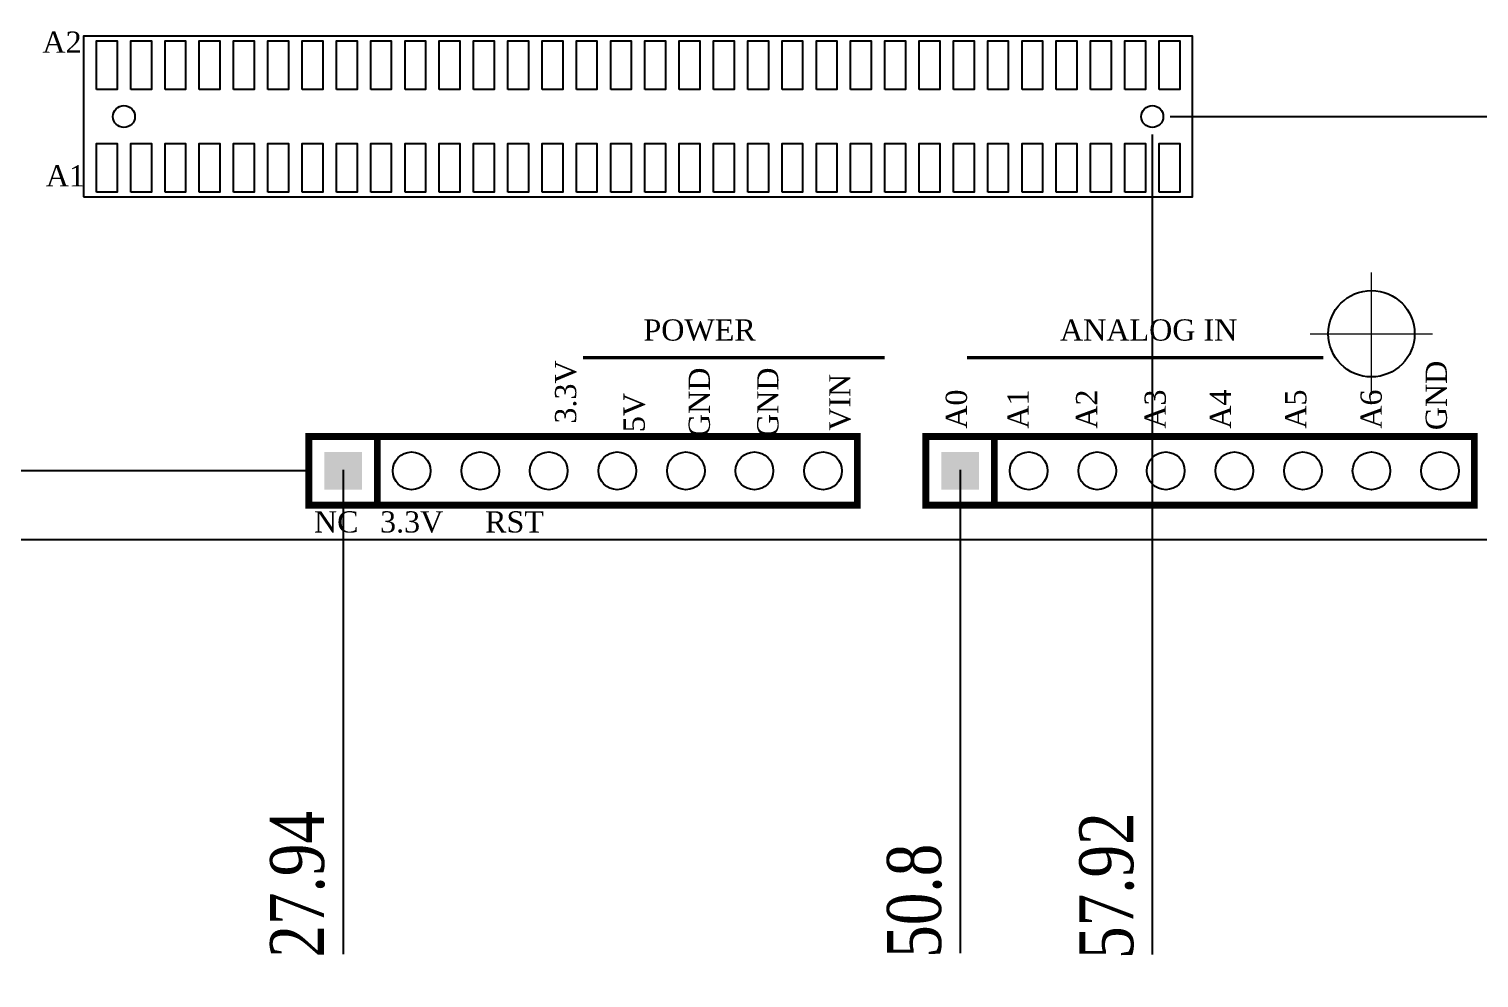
# Model space of a CAD drawing. Header units: millimetres. Extents: x 861 to 1253, y -31 to 249.
# Drawn here: x 910.4 to 990.9, y 70 to 122.7 of the extents above; entities that cross this region are included whole.
import ezdxf
from ezdxf.enums import TextEntityAlignment as Align

# ---------------------------------------------------------------- set-up
doc = ezdxf.new("R2010")
doc.units = ezdxf.units.MM
doc.header["$LTSCALE"] = 32.67
doc.header["$PDMODE"] = 3
doc.header["$PDSIZE"] = 0.3125
doc.linetypes.add('CENTER', pattern=[0.6, 0.375, -0.075, 0.075, -0.075])
doc.layers.get('0').update_dxf_attribs({"linetype": 'CONTINUOUS'})
doc.layers.get('Defpoints').update_dxf_attribs({"linetype": 'CONTINUOUS'})
for name, color, linetype in [('COMP_ART', 7, 'CONTINUOUS'), ('PACKAGE_GEOMETRY_SILKSCREEN_TOP', 7, 'CONTINUOUS'), ('PIN_TOP', 10, 'CONTINUOUS')]:
    doc.layers.add(name, color=color, linetype=linetype)
doc.layers.add('中心線2', color=1, linetype='CENTER', lineweight=15)
doc.layers.add('尺寸標柱線', color=3, linetype='CONTINUOUS', lineweight=15)
doc.styles.get("Standard").update_dxf_attribs({"font": 'times.ttf', "width": 0.8})
doc.dimstyles.new('ISO-25(2)', dxfattribs={"dimtxt": 3, "dimasz": 2.5, "dimexe": 1, "dimexo": 1, "dimgap": 1, "dimtad": 1, "dimlfac": 0.666667, "dimdsep": 46, "dimtxsty": 'Standard', "dimcen": 2.5, "dimclrd": 3, "dimclre": 3, "dimclrt": 2, "dimadec": 0, "dimazin": 2, "dimtfac": 1, "dimtmove": 0, "dimatfit": 3, "dimfxl": 0, "dimarcsym": 0})

# ---------------------------------------------------------------- blocks, each defined once
blk = doc.blocks.new('*D234')
at = {"layer": 'Defpoints', "color": 0}
for p in [(1038.309, 100.057), (885.909, 94.342), (1038.309, 80.086)]:
    blk.add_point(p, dxfattribs=at)
at = {"layer": '尺寸標柱線', "color": 3, "lineweight": -2}
blk.add_line((1038.309, 99.057), (1038.309, 71.664), dxfattribs=at)
at = {"layer": '尺寸標柱線', "color": 2, "insert": (1035.779, 75.375), "char_height": 3, "attachment_point": 5, "rotation": 90}
blk.add_mtext('101.6', dxfattribs=at)
blk = doc.blocks.new('SQUARE_109')
blk.add_solid([(0.0275, 0.0275), (0.0275, -0.0275), (-0.0275, 0.0275), (-0.0275, -0.0275)])
blk = doc.blocks.new('ROUND_110')
blk.add_circle((0, 0), 0.0275)
blk = doc.blocks.new('*D237')
at = {"layer": 'Defpoints', "color": 0}
for p in [(927.819, 99.2), (885.909, 94.342), (927.819, 80.052)]:
    blk.add_point(p, dxfattribs=at)
at = {"layer": '尺寸標柱線', "color": 3, "lineweight": -2}
blk.add_line((927.819, 98.2), (927.819, 71.278), dxfattribs=at)
at = {"layer": '尺寸標柱線', "color": 2, "insert": (925.289, 75.165), "char_height": 3, "attachment_point": 5, "rotation": 90}
blk.add_mtext('27.94', dxfattribs=at)
blk = doc.blocks.new('*D238')
at = {"layer": 'Defpoints', "color": 0}
for p in [(972.789, 117.847), (885.909, 94.342), (972.789, 79.921)]:
    blk.add_point(p, dxfattribs=at)
at = {"layer": '尺寸標柱線', "color": 3, "lineweight": -2}
blk.add_line((972.789, 116.847), (972.789, 71.265), dxfattribs=at)
at = {"layer": '尺寸標柱線', "color": 2, "insert": (970.259, 75.093), "char_height": 3, "attachment_point": 5, "rotation": 90}
blk.add_mtext('57.92', dxfattribs=at)
blk = doc.blocks.new('*D239')
at = {"layer": 'Defpoints', "color": 0}
for p in [(962.109, 99.2), (885.909, 94.342), (962.109, 78.165)]:
    blk.add_point(p, dxfattribs=at)
at = {"layer": '尺寸標柱線', "color": 3, "lineweight": -2}
blk.add_line((962.109, 98.2), (962.109, 71.337), dxfattribs=at)
at = {"layer": '尺寸標柱線', "color": 2, "insert": (959.579, 74.251), "char_height": 3, "attachment_point": 5, "rotation": 90}
blk.add_mtext('50.8', dxfattribs=at)
blk = doc.blocks.new('*D240')
at = {"layer": 'Defpoints', "color": 0}
for p in [(996.399, 99.2), (885.909, 94.342), (996.399, 79.921)]:
    blk.add_point(p, dxfattribs=at)
at = {"layer": '尺寸標柱線', "color": 3, "lineweight": -2}
blk.add_line((996.399, 98.2), (996.399, 71.216), dxfattribs=at)
at = {"layer": '尺寸標柱線', "color": 2, "insert": (993.869, 75.069), "char_height": 3, "attachment_point": 5, "rotation": 90}
blk.add_mtext('73.66', dxfattribs=at)
blk = doc.blocks.new('*D241')
at = {"layer": 'Defpoints', "color": 0}
for p in [(1034.499, 95.092), (885.909, 94.342), (1030.654, 79.919)]:
    blk.add_point(p, dxfattribs=at)
at = {"layer": '尺寸標柱線', "color": 3, "lineweight": -2}
for p, q in [((1034.499, 94.092), (1034.499, 89.919)), ((1034.499, 89.919), (1030.654, 84.919)), ((1030.654, 84.919), (1030.654, 71.223))]:
    blk.add_line(p, q, dxfattribs=at)
at = {"layer": '尺寸標柱線', "color": 2, "insert": (1028.124, 75.071), "char_height": 3, "attachment_point": 5, "rotation": 90}
blk.add_mtext('99.06', dxfattribs=at)
blk = doc.blocks.new('*D247')
at = {"layer": 'Defpoints', "color": 0}
for p in [(948.393, 182.277), (948.393, 171.59), (885.909, 94.342)]:
    blk.add_point(p, dxfattribs=at)
at = {"layer": '尺寸標柱線', "color": 3, "lineweight": -2}
blk.add_line((948.393, 172.59), (948.393, 191.058), dxfattribs=at)
at = {"layer": '尺寸標柱線', "color": 2, "insert": (945.863, 187.168), "char_height": 3, "attachment_point": 5, "rotation": 90}
blk.add_mtext('41.66', dxfattribs=at)
blk = doc.blocks.new('*D248')
at = {"layer": 'Defpoints', "color": 0}
for p in [(972.789, 182.318), (972.789, 150.847), (885.909, 94.342)]:
    blk.add_point(p, dxfattribs=at)
at = {"layer": '尺寸標柱線', "color": 3, "lineweight": -2}
blk.add_line((972.789, 151.847), (972.789, 190.975), dxfattribs=at)
at = {"layer": '尺寸標柱線', "color": 2, "insert": (970.259, 187.147), "char_height": 3, "attachment_point": 5, "rotation": 90}
blk.add_mtext('57.92', dxfattribs=at)
blk = doc.blocks.new('*D249')
at = {"layer": 'Defpoints', "color": 0}
for p in [(981.159, 184.186), (981.159, 171.59), (885.909, 94.342)]:
    blk.add_point(p, dxfattribs=at)
at = {"layer": '尺寸標柱線', "color": 3, "lineweight": -2}
blk.add_line((981.159, 172.59), (981.159, 191.002), dxfattribs=at)
at = {"layer": '尺寸標柱線', "color": 2, "insert": (978.629, 188.094), "char_height": 3, "attachment_point": 5, "rotation": 90}
blk.add_mtext('63.5', dxfattribs=at)
blk = doc.blocks.new('*D250')
at = {"layer": 'Defpoints', "color": 0}
for p in [(1015.449, 182.389), (1015.449, 171.59), (885.909, 94.342)]:
    blk.add_point(p, dxfattribs=at)
at = {"layer": '尺寸標柱線', "color": 3, "lineweight": -2}
blk.add_line((1015.449, 172.59), (1015.449, 191.011), dxfattribs=at)
at = {"layer": '尺寸標柱線', "color": 2, "insert": (1012.919, 187.2), "char_height": 3, "attachment_point": 5, "rotation": 90}
blk.add_mtext('86.36', dxfattribs=at)
blk = doc.blocks.new('*D251')
at = {"layer": 'Defpoints', "color": 0}
for p in [(1026.879, 182.233), (1026.879, 169.219), (885.909, 94.342)]:
    blk.add_point(p, dxfattribs=at)
at = {"layer": '尺寸標柱線', "color": 3, "lineweight": -2}
blk.add_line((1026.879, 170.219), (1026.879, 190.862), dxfattribs=at)
at = {"layer": '尺寸標柱線', "color": 2, "insert": (1024.349, 187.048), "char_height": 3, "attachment_point": 5, "rotation": 90}
blk.add_mtext('93.98', dxfattribs=at)
blk = doc.blocks.new('*D252')
at = {"layer": 'Defpoints', "color": 0}
for p in [(987.575, 182.283), (981.369, 139.507), (885.909, 94.342)]:
    blk.add_point(p, dxfattribs=at)
at = {"layer": '尺寸標柱線', "color": 3, "lineweight": -2}
for p, q in [((987.575, 177.283), (987.575, 190.982)), ((981.369, 172.283), (987.575, 177.283)), ((981.369, 140.507), (981.369, 172.283))]:
    blk.add_line(p, q, dxfattribs=at)
at = {"layer": '尺寸標柱線', "color": 2, "insert": (985.044, 187.133), "char_height": 3, "attachment_point": 5, "rotation": 90}
blk.add_mtext('63.64', dxfattribs=at)
blk = doc.blocks.new('*D254')
at = {"layer": 'Defpoints', "color": 0}
for p in [(876.319, 102.302), (926.772, 98.152), (885.909, 94.342)]:
    blk.add_point(p, dxfattribs=at)
at = {"layer": '尺寸標柱線', "color": 3, "lineweight": -2}
for p, q in [((881.319, 102.302), (869.317, 102.302)), ((886.319, 98.152), (881.319, 102.302)), ((925.772, 98.152), (886.319, 98.152))]:
    blk.add_line(p, q, dxfattribs=at)
at = {"layer": '尺寸標柱線', "color": 2, "insert": (872.318, 104.832), "char_height": 3, "attachment_point": 5}
blk.add_mtext('2.54', dxfattribs=at)
blk = doc.blocks.new('*D255')
at = {"layer": 'Defpoints', "color": 0}
for p in [(1025.832, 168.171), (1046.741, 164.566), (885.909, 94.342)]:
    blk.add_point(p, dxfattribs=at)
at = {"layer": '尺寸標柱線', "color": 3, "lineweight": -2}
for p, q in [((1026.832, 168.171), (1036.741, 168.171)), ((1036.741, 168.171), (1041.741, 164.566)), ((1041.741, 164.566), (1055.512, 164.566))]:
    blk.add_line(p, q, dxfattribs=at)
at = {"layer": '尺寸標柱線', "color": 2, "insert": (1051.627, 167.097), "char_height": 3, "attachment_point": 5}
blk.add_mtext('49.22', dxfattribs=at)
blk = doc.blocks.new('*D256')
at = {"layer": 'Defpoints', "color": 0}
for p in [(1014.402, 170.542), (1048.716, 170.542), (885.909, 94.342)]:
    blk.add_point(p, dxfattribs=at)
at = {"layer": '尺寸標柱線', "color": 3, "lineweight": -2}
blk.add_line((1015.402, 170.542), (1055.544, 170.542), dxfattribs=at)
at = {"layer": '尺寸標柱線', "color": 2, "insert": (1052.63, 173.072), "char_height": 3, "attachment_point": 5}
blk.add_mtext('50.8', dxfattribs=at)
blk = doc.blocks.new('*D257')
at = {"layer": 'Defpoints', "color": 0}
for p in [(972.789, 150.847), (1046.724, 150.847), (885.909, 94.342)]:
    blk.add_point(p, dxfattribs=at)
at = {"layer": '尺寸標柱線', "color": 3, "lineweight": -2}
blk.add_line((973.789, 150.847), (1055.396, 150.847), dxfattribs=at)
at = {"layer": '尺寸標柱線', "color": 2, "insert": (1051.56, 153.377), "char_height": 3, "attachment_point": 5}
blk.add_mtext('37.67', dxfattribs=at)
blk = doc.blocks.new('*D258')
at = {"layer": 'Defpoints', "color": 0}
for p in [(981.849, 139.987), (1046.797, 139.987), (885.909, 94.342)]:
    blk.add_point(p, dxfattribs=at)
at = {"layer": '尺寸標柱線', "color": 3, "lineweight": -2}
blk.add_line((982.849, 139.987), (1055.333, 139.987), dxfattribs=at)
at = {"layer": '尺寸標柱線', "color": 2, "insert": (1051.565, 142.517), "char_height": 3, "attachment_point": 5}
blk.add_mtext('30.43', dxfattribs=at)
blk = doc.blocks.new('*D259')
at = {"layer": 'Defpoints', "color": 0}
for p in [(972.789, 117.847), (1047.004, 117.847), (885.909, 94.342)]:
    blk.add_point(p, dxfattribs=at)
at = {"layer": '尺寸標柱線', "color": 3, "lineweight": -2}
blk.add_line((973.789, 117.847), (1055.404, 117.847), dxfattribs=at)
at = {"layer": '尺寸標柱線', "color": 2, "insert": (1051.704, 120.377), "char_height": 3, "attachment_point": 5}
blk.add_mtext('15.67', dxfattribs=at)

msp = doc.modelspace()

# ---------------------------------------------------------------- linework, layer by layer
msp.add_line((886.659, 94.342), (1033.749, 94.342))
for points in [[(941.154, 104.438, 0.191, 0.191, 0), (957.918, 104.438, 0.191, 0.191, 0)], [(962.49, 104.438, 0.191, 0.191, 0), (982.302, 104.438, 0.191, 0.191, 0)]]:
    msp.add_lwpolyline(points, format="xyseb")
msp.add_circle((984.969, 105.772), 2.4)
at = {"layer": 'COMP_ART', "const_width": 0.381}
for points in [[(925.914, 100.057), (925.914, 96.247), (956.394, 96.247), (956.394, 100.057), (925.914, 100.057)], [(929.724, 96.247), (929.724, 100.057)], [(960.204, 100.057), (960.204, 96.247), (990.684, 96.247), (990.684, 100.057), (960.204, 100.057)], [(964.014, 96.247), (964.014, 100.057)]]:
    msp.add_lwpolyline(points, dxfattribs=at)
at = {"layer": 'PACKAGE_GEOMETRY_SILKSCREEN_TOP'}
msp.add_lwpolyline([(913.397, 113.384), (975.032, 113.384), (975.032, 122.31), (913.397, 122.31)], close=True, dxfattribs=at)
at = {"layer": 'PIN_TOP'}
for points in [[(914.115, 119.347), (914.115, 122.052), (915.258, 122.052), (915.258, 119.347)], [(916.02, 119.347), (916.02, 122.052), (917.163, 122.052), (917.163, 119.347)], [(917.925, 119.347), (917.925, 122.052), (919.068, 122.052), (919.068, 119.347)], [(919.83, 119.347), (919.83, 122.052), (920.973, 122.052), (920.973, 119.347)], [(921.735, 119.347), (921.735, 122.052), (922.878, 122.052), (922.878, 119.347)], [(923.64, 119.347), (923.64, 122.052), (924.783, 122.052), (924.783, 119.347)], [(925.545, 119.347), (925.545, 122.052), (926.688, 122.052), (926.688, 119.347)], [(927.45, 119.347), (927.45, 122.052), (928.593, 122.052), (928.593, 119.347)], [(929.355, 119.347), (929.355, 122.052), (930.498, 122.052), (930.498, 119.347)], [(931.26, 119.347), (931.26, 122.052), (932.403, 122.052), (932.403, 119.347)], [(933.165, 119.347), (933.165, 122.052), (934.308, 122.052), (934.308, 119.347)], [(935.07, 119.347), (935.07, 122.052), (936.213, 122.052), (936.213, 119.347)], [(936.975, 119.347), (936.975, 122.052), (938.118, 122.052), (938.118, 119.347)], [(938.88, 119.347), (938.88, 122.052), (940.023, 122.052), (940.023, 119.347)], [(940.785, 119.347), (940.785, 122.052), (941.928, 122.052), (941.928, 119.347)], [(942.69, 119.347), (942.69, 122.052), (943.833, 122.052), (943.833, 119.347)], [(944.595, 119.347), (944.595, 122.052), (945.738, 122.052), (945.738, 119.347)], [(946.5, 119.347), (946.5, 122.052), (947.643, 122.052), (947.643, 119.347)], [(948.405, 119.347), (948.405, 122.052), (949.548, 122.052), (949.548, 119.347)], [(950.31, 119.347), (950.31, 122.052), (951.453, 122.052), (951.453, 119.347)], [(952.215, 119.347), (952.215, 122.052), (953.358, 122.052), (953.358, 119.347)], [(954.12, 119.347), (954.12, 122.052), (955.263, 122.052), (955.263, 119.347)], [(956.025, 119.347), (956.025, 122.052), (957.168, 122.052), (957.168, 119.347)], [(957.93, 119.347), (957.93, 122.052), (959.073, 122.052), (959.073, 119.347)], [(959.835, 119.347), (959.835, 122.052), (960.978, 122.052), (960.978, 119.347)], [(961.74, 119.347), (961.74, 122.052), (962.883, 122.052), (962.883, 119.347)], [(963.645, 119.347), (963.645, 122.052), (964.788, 122.052), (964.788, 119.347)], [(965.55, 119.347), (965.55, 122.052), (966.693, 122.052), (966.693, 119.347)], [(967.455, 119.347), (967.455, 122.052), (968.598, 122.052), (968.598, 119.347)], [(969.36, 119.347), (969.36, 122.052), (970.503, 122.052), (970.503, 119.347)], [(971.265, 119.347), (971.265, 122.052), (972.408, 122.052), (972.408, 119.347)], [(973.17, 119.347), (973.17, 122.052), (974.313, 122.052), (974.313, 119.347)], [(914.115, 113.642), (914.115, 116.347), (915.258, 116.347), (915.258, 113.642)], [(916.02, 113.642), (916.02, 116.347), (917.163, 116.347), (917.163, 113.642)], [(917.925, 113.642), (917.925, 116.347), (919.068, 116.347), (919.068, 113.642)], [(919.83, 113.642), (919.83, 116.347), (920.973, 116.347), (920.973, 113.642)], [(921.735, 113.642), (921.735, 116.347), (922.878, 116.347), (922.878, 113.642)], [(923.64, 113.642), (923.64, 116.347), (924.783, 116.347), (924.783, 113.642)], [(925.545, 113.642), (925.545, 116.347), (926.688, 116.347), (926.688, 113.642)], [(927.45, 113.642), (927.45, 116.347), (928.593, 116.347), (928.593, 113.642)], [(929.355, 113.642), (929.355, 116.347), (930.498, 116.347), (930.498, 113.642)], [(931.26, 113.642), (931.26, 116.347), (932.403, 116.347), (932.403, 113.642)], [(933.165, 113.642), (933.165, 116.347), (934.308, 116.347), (934.308, 113.642)], [(935.07, 113.642), (935.07, 116.347), (936.213, 116.347), (936.213, 113.642)], [(936.975, 113.642), (936.975, 116.347), (938.118, 116.347), (938.118, 113.642)], [(938.88, 113.642), (938.88, 116.347), (940.023, 116.347), (940.023, 113.642)], [(940.785, 113.642), (940.785, 116.347), (941.928, 116.347), (941.928, 113.642)], [(942.69, 113.642), (942.69, 116.347), (943.833, 116.347), (943.833, 113.642)], [(944.595, 113.642), (944.595, 116.347), (945.738, 116.347), (945.738, 113.642)], [(946.5, 113.642), (946.5, 116.347), (947.643, 116.347), (947.643, 113.642)], [(948.405, 113.642), (948.405, 116.347), (949.548, 116.347), (949.548, 113.642)], [(950.31, 113.642), (950.31, 116.347), (951.453, 116.347), (951.453, 113.642)], [(952.215, 113.642), (952.215, 116.347), (953.358, 116.347), (953.358, 113.642)], [(954.12, 113.642), (954.12, 116.347), (955.263, 116.347), (955.263, 113.642)], [(956.025, 113.642), (956.025, 116.347), (957.168, 116.347), (957.168, 113.642)], [(957.93, 113.642), (957.93, 116.347), (959.073, 116.347), (959.073, 113.642)], [(959.835, 113.642), (959.835, 116.347), (960.978, 116.347), (960.978, 113.642)], [(961.74, 113.642), (961.74, 116.347), (962.883, 116.347), (962.883, 113.642)], [(963.645, 113.642), (963.645, 116.347), (964.788, 116.347), (964.788, 113.642)], [(965.55, 113.642), (965.55, 116.347), (966.693, 116.347), (966.693, 113.642)], [(967.455, 113.642), (967.455, 116.347), (968.598, 116.347), (968.598, 113.642)], [(969.36, 113.642), (969.36, 116.347), (970.503, 116.347), (970.503, 113.642)], [(971.265, 113.642), (971.265, 116.347), (972.408, 116.347), (972.408, 113.642)], [(973.17, 113.642), (973.17, 116.347), (974.313, 116.347), (974.313, 113.642)]]:
    msp.add_lwpolyline(points, close=True, dxfattribs=at)
for centre in [(915.639, 117.847), (972.789, 117.847)]:
    msp.add_circle(centre, 0.61, dxfattribs=at)
at = {"layer": '中心線2'}
for p, q in [((984.969, 102.372), (984.969, 109.172)), ((981.569, 105.772), (988.369, 105.772))]:
    msp.add_line(p, q, dxfattribs=at)

# ---------------------------------------------------------------- block references
at = {"layer": 'COMP_ART', "xscale": 38.09999999999999, "yscale": 38.09999999999999, "zscale": 38.09999999999999, "rotation": 90}
for name, p in [('SQUARE_109', (927.819, 98.152)), ('ROUND_110', (931.629, 98.152)), ('ROUND_110', (935.439, 98.152)), ('ROUND_110', (939.249, 98.152)), ('ROUND_110', (943.059, 98.152)), ('ROUND_110', (946.869, 98.152)), ('ROUND_110', (950.679, 98.152)), ('ROUND_110', (954.489, 98.152)), ('SQUARE_109', (962.109, 98.152)), ('ROUND_110', (965.919, 98.152)), ('ROUND_110', (969.729, 98.152)), ('ROUND_110', (973.539, 98.152)), ('ROUND_110', (977.349, 98.152)), ('ROUND_110', (981.159, 98.152)), ('ROUND_110', (984.969, 98.152)), ('ROUND_110', (988.779, 98.152))]:
    msp.add_blockref(name, p, dxfattribs=at)

# ---------------------------------------------------------------- texts
for s, p in [('A2', (912.198, 121.393)), ('A1', (912.389, 113.963)), ('POWER', (947.631, 105.391)), ('ANALOG IN', (972.587, 105.391)), ('NC', (927.438, 94.723)), ('3.3V', (931.629, 94.723)), ('RST', (937.344, 94.723))]:
    msp.add_text(s, height=1.1811).set_placement(p, align=Align.CENTER)
for s, p in [('3.3V', (940.773, 102.533)), ('GND', (989.16, 102.343)), ('GND', (948.203, 101.962)), ('GND', (952.013, 101.962)), ('VIN', (956.013, 101.962)), ('5V', (944.583, 101.39)), ('A0', (962.49, 101.581)), ('A1', (965.919, 101.581)), ('A2', (969.729, 101.581)), ('A3', (973.539, 101.581)), ('A4', (977.159, 101.581)), ('A5', (981.35, 101.581)), ('A6', (985.541, 101.581))]:
    msp.add_text(s, height=1.1811, rotation=90).set_placement(p, align=Align.CENTER)

# ---------------------------------------------------------------- dimensions: what is measured, and where the dimension line sits
at = {"layer": '尺寸標柱線'}
for feature_location, offset, dtype, picture, middle in [((1015.449, 171.59), (0, 10.799), 1, '*D250', (1012.919, 187.2)), ((948.393, 171.59), (0, 10.687), 1, '*D247', (945.863, 187.168)), ((972.789, 150.847), (0, 31.471), 1, '*D248', (970.259, 187.147)), ((981.369, 139.507), (6.205, 42.776), 1, '*D252', (985.044, 187.133)), ((1026.879, 169.219), (0, 13.014), 1, '*D251', (1024.349, 187.048)), ((981.159, 171.59), (0, 12.596), 1, '*D249', (978.629, 188.094)), ((1014.402, 170.542), (34.315, 0), 0, '*D256', (1052.63, 173.072)), ((1025.832, 168.171), (20.909, -3.605), 0, '*D255', (1051.627, 167.097)), ((972.789, 150.847), (73.935, 0), 0, '*D257', (1051.56, 153.377)), ((981.849, 139.987), (64.948, 0), 0, '*D258', (1051.565, 142.517)), ((972.789, 117.847), (74.214, 0), 0, '*D259', (1051.704, 120.377)), ((972.789, 117.847), (0, -37.926), 1, '*D238', (970.259, 75.093)), ((926.772, 98.152), (-50.452, 4.15), 0, '*D254', (872.318, 104.832)), ((1038.309, 100.057), (0, -19.971), 1, '*D234', (1035.779, 75.375)), ((927.819, 99.2), (0, -19.148), 1, '*D237', (925.289, 75.165)), ((962.109, 99.2), (0, -21.035), 1, '*D239', (959.579, 74.251)), ((996.399, 99.2), (0, -19.278), 1, '*D240', (993.869, 75.069)), ((1034.499, 95.092), (-3.845, -15.173), 1, '*D241', (1028.124, 75.071))]:
    dim = msp.add_ordinate_dim(feature_location=feature_location, offset=offset, dtype=dtype, origin=(885.909, 94.342), dimstyle='ISO-25(2)', dxfattribs=at)
    dim.commit()
    dim.dimension.update_dxf_attribs({"geometry": picture, "text_midpoint": middle})

doc.saveas('drawing.dxf')
